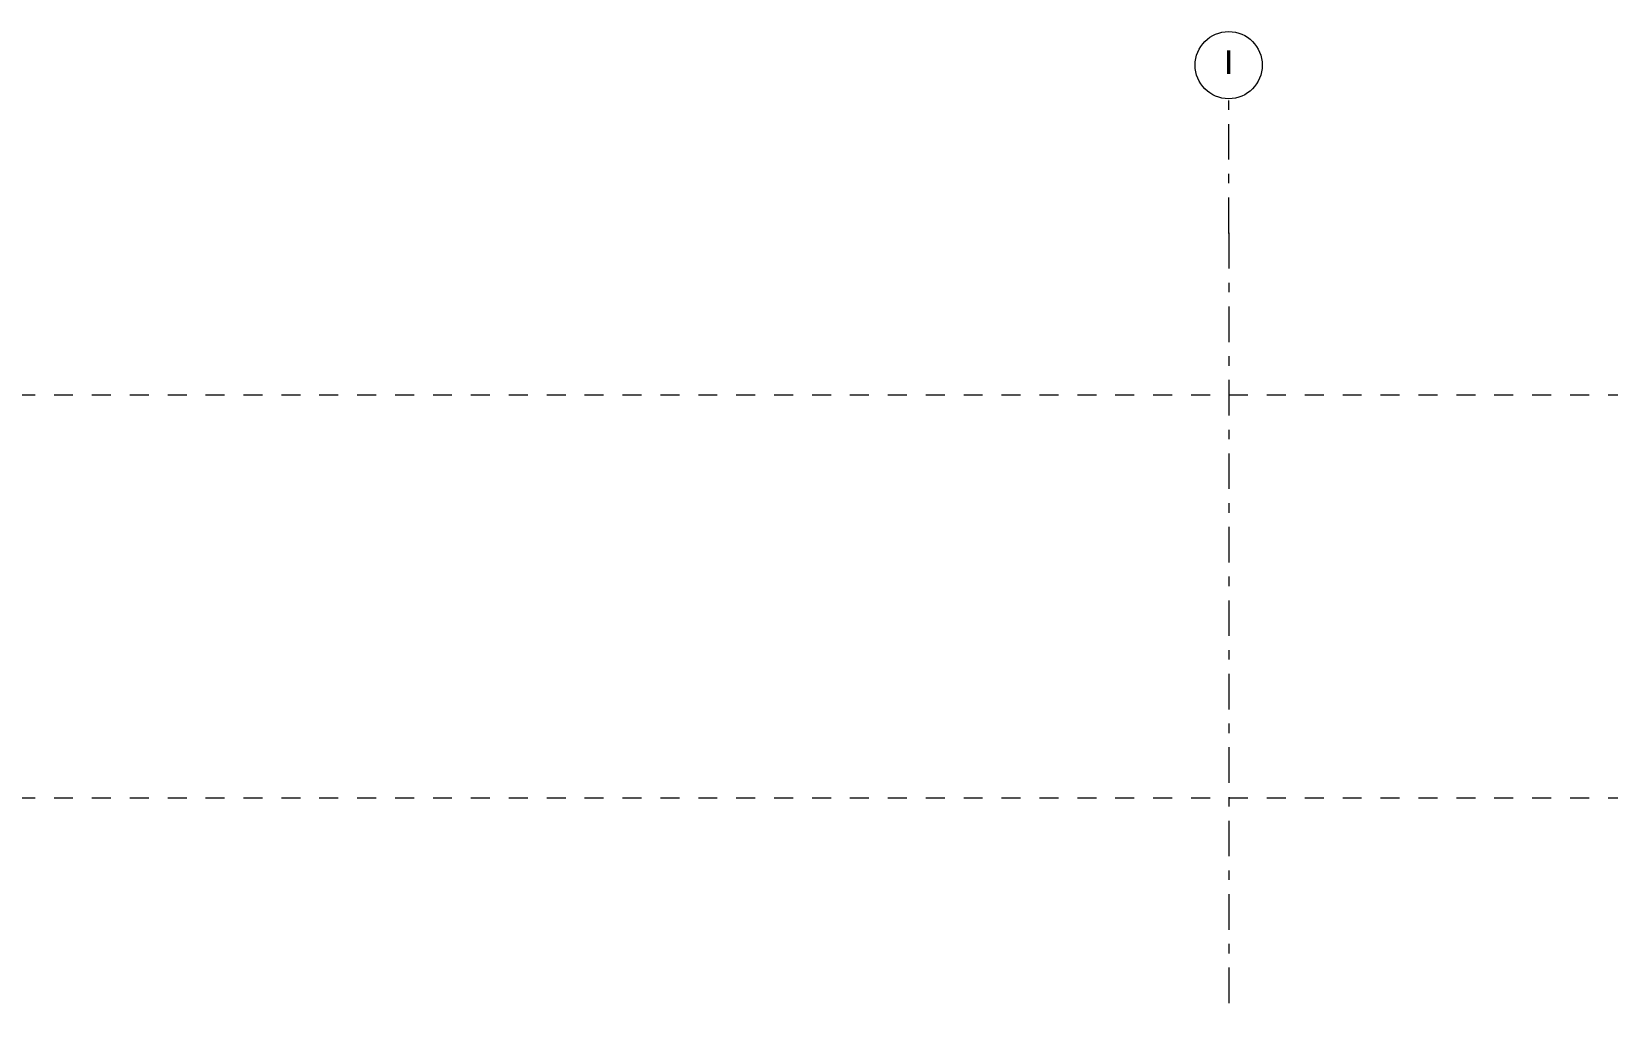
# Model space of a CAD drawing. Header units: millimetres. Extents: x -48147 to 1392261, y -496296 to 18123.
# Drawn here: x 1359513 to 1371255, y -477155 to -469891 of the extents above; entities that cross this region are included whole.
import ezdxf
from ezdxf.enums import TextEntityAlignment as Align

# ---------------------------------------------------------------- set-up
doc = ezdxf.new("R2010")
doc.units = ezdxf.units.MM
doc.header["$MEASUREMENT"] = 0
doc.linetypes.add('Dashed', pattern=[2822.222233, 1411.111116, -1411.111116])
doc.linetypes.add('Double Dashed', pattern=[546.805537, 264.583325, -105.833328, 70.555556, -105.833328])
doc.layers.add('0_Pen_No__105', color=7, linetype='Continuous', lineweight=15, true_color=0xa6a6a6)
doc.layers.add('New_A-15-MG_Structural_Grid_Phase_2_Pen_No__222', color=7, linetype='Continuous', lineweight=13, true_color=0x65af33)
doc.layers.add('New_A-15-MG_Structural_Grid_Phase_2', color=7, linetype='Continuous')
doc.styles.add('GENERATED_STYLE_1', font='')
doc.styles.get('GENERATED_STYLE_1').set_extended_font_data('Swis721 BT')

# ---------------------------------------------------------------- blocks, each defined once
blk = doc.blocks.new('Standard grid marker[2]_1', base_point=(1368427, -470391))
at = {"layer": 'New_A-15-MG_Structural_Grid_Phase_2_Pen_No__222', "linetype": 'Double Dashed'}
for q in [(1368427, -470391), (1368427, -494796)]:
    blk.add_line((1368427, -471391), q, dxfattribs=at)
at = {"layer": 'New_A-15-MG_Structural_Grid_Phase_2_Pen_No__222', "linetype": 'Continuous'}
blk.add_circle((1368427, -470141), 250, dxfattribs=at)
at = {"layer": 'New_A-15-MG_Structural_Grid_Phase_2_Pen_No__222', "linetype": 'Double Dashed'}
blk.add_point((1368427, -471391), dxfattribs=at)
blk.add_point((1368427, -471391), dxfattribs=at)
at = {"layer": 'New_A-15-MG_Structural_Grid_Phase_2_Pen_No__222', "style": 'GENERATED_STYLE_1'}
for tag, p in [('AC_MarkerText_1_0', (1368427, -470119)), ('AC_MarkerText_1_1', (1368427, -496024))]:
    blk.add_attdef(tag, text='', height=175, rotation=360, dxfattribs=at).set_placement(p, align=Align.MIDDLE_CENTER)
blk = doc.blocks.new('S-21 Building Section_STORY_MARKER', base_point=(1317839, -491796))
at = {"layer": '0_Pen_No__105', "linetype": 'Dashed', "ltscale": 0.1}
for p, q in [((1353754, -472596), (1380115, -472596)), ((1353754, -475596), (1380115, -475596))]:
    blk.add_line(p, q, dxfattribs=at)

msp = doc.modelspace()

# ---------------------------------------------------------------- block references
at = {"layer": 'New_A-15-MG_Structural_Grid_Phase_2', "color": 8, "linetype": 'Continuous', "lineweight": 15}
ref = msp.add_blockref('Standard grid marker[2]_1', (1368427, -470390.9), dxfattribs=at)
ref.add_attrib('AC_MarkerText_1', 'I', dxfattribs={"layer": 'New_A-15-MG_Structural_Grid_Phase_2_Pen_No__222', "color": 85, "true_color": 0x65af33, "height": 175, "rotation": 360, "style": 'GENERATED_STYLE_1'}).set_placement((1368427, -470119.2), align=Align.MIDDLE_CENTER)

# ---------------------------------------------------------------- next in the draw order: block references
at = {"linetype": 'Continuous', "lineweight": 0}
msp.add_blockref('S-21 Building Section_STORY_MARKER', (1317838.7, -491795.5), dxfattribs=at)

doc.saveas('drawing.dxf')
